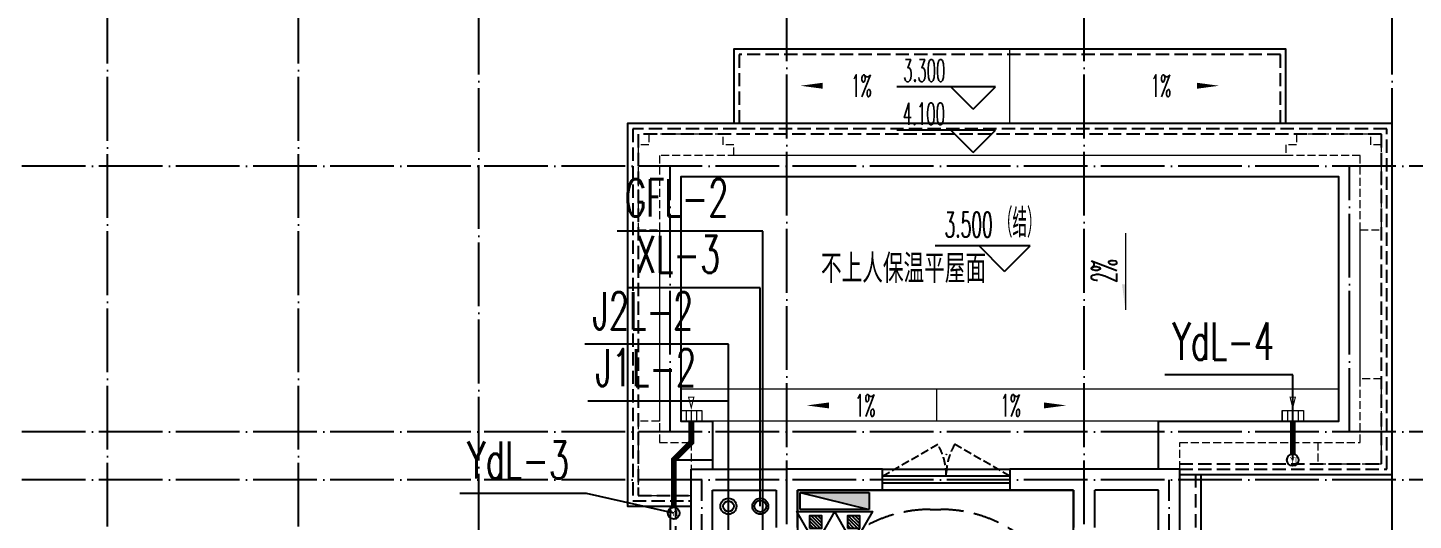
# Model space of a CAD drawing. Extents: x 27938 to 1507990, y 110129 to 923079.
# Drawn here: x 856867 to 869917, y 607617 to 612250 of the extents above; entities that cross this region are included whole.
import ezdxf

# ---------------------------------------------------------------- set-up
doc = ezdxf.new("R2010")
doc.units = 0
doc.header["$LTSCALE"] = 1000
doc.header["$MEASUREMENT"] = 0
for name, pattern in [('#P_--_20B1_001_t3$0$DASH', [0.35, 0.25, -0.1]), ('__DASH', [0.35, 0.25, -0.1]), ('DASH', [0.35, 0.25, -0.1]), ('DOTE', [2.42, 2, -0.2, 0.02, -0.2]), ('HIDDEN', [0.375, 0.25, -0.125])]:
    doc.linetypes.add(name, pattern=pattern)
for name, color, linetype in [('DIM_ELEV', 3, 'Continuous'), ('DIM_不分区消火栓', 1, 'Continuous'), ('DIM_管井排水', 5, 'Continuous'), ('DIM_给水', 3, 'Continuous'), ('DIM_雨水', 4, 'Continuous'), ('DOTE', 1, 'Continuous'), ('EQUIP_消火栓', 7, 'Continuous'), ('EQUIP_消防', 7, 'Continuous'), ('PIPE-雨水', 4, 'TG_Y'), ('PUB_TEXT', 4, 'Continuous'), ('ROOF', 4, 'Continuous'), ('STAIR', 2, 'Continuous'), ('VPIPE-不分区消火栓', 1, 'Continuous'), ('VPIPE-凝结', 150, 'N'), ('VPIPE-消防', 1, 'X1'), ('VPIPE-给水', 3, 'J1'), ('VPIPE-给水中', 72, 'J2'), ('VPIPE-雨水', 4, 'Y'), ('WALL', 9, 'Continuous'), ('WINDOW', 4, 'Continuous'), ('WINDOW_TEXT', 7, 'Continuous'), ('看线', 251, 'Continuous')]:
    doc.layers.add(name, color=color, linetype=linetype)
for name, color, linetype, lineweight in [('平面-分水线', 214, 'Continuous', 15), ('平面-排水沟', 86, 'Continuous', 15), ('平面-看线', 45, 'Continuous', 15)]:
    doc.layers.add(name, color=color, linetype=linetype, lineweight=lineweight)
doc.styles.add('_TCH_DIM', font='SIMPLEX.shx', dxfattribs={"width": 0.7, "bigfont": 'GBCBIG.shx'})
doc.styles.add('_TCH_WINDOW', font='SIMPLEX.shx', dxfattribs={"width": 0.7, "height": 3.5, "bigfont": 'GBCBIG.shx'})
doc.styles.add('_TWT_SERIAL', font='SIMPLEX', dxfattribs={"width": 0.8, "height": 3.5, "bigfont": 'HZTXT'})
doc.styles.get("Standard").update_dxf_attribs({"font": 'gbenor.shx', "bigfont": 'gbcbig.shx'})
doc.styles.add('TG_LINETYPE', font='SIMPLEX', dxfattribs={"width": 0.8, "height": 3, "bigfont": 'HZTXT'})
doc.linetypes.add('J1', pattern='A,3,-0.2,["J1",Standard,S=0.25,R=0,X=-0.1,Y=-0.115],-0.35', length=3.55)
doc.linetypes.add('J2', pattern='A,3,-0.2,["J2",Standard,S=0.25,R=0,X=-0.1,Y=-0.115],-0.35', length=3.55)
doc.linetypes.add('N', pattern='A,3,-0.2,["N",Standard,S=0.25,R=0,X=-0.1,Y=-0.115],-0.2', length=3.4)
doc.linetypes.add('TG_Y', pattern='A,2,-0.229,["Y",TG_LINETYPE,S=0.1,R=0,X=-0.229,Y=-0.15],0', length=2.229)
doc.linetypes.add('X1', pattern='A,3,-0.2,["X1",Standard,S=0.25,R=0,X=-0.1,Y=-0.115],-0.35', length=3.55)
doc.linetypes.add('Y', pattern='A,3,-0.2,["Y",Standard,S=0.25,R=0,X=-0.1,Y=-0.115],-0.2', length=3.4)

# ---------------------------------------------------------------- blocks, each defined once
blk = doc.blocks.new('$TwtSys$00000434')
for p, q in [((-0.5, 0.5), (-0.5, -0.5)), ((-0.5, -0.5), (0.5, 0.5)), ((0.5, 0.5), (-0.5, 0.5)), ((0.5, -0.5), (0.5, 0.5)), ((-0.5, -0.5), (0.5, -0.5))]:
    blk.add_line(p, q)
blk.add_solid([(0.5, -0.5), (0.5, 0.5), (-0.5, -0.5)])
blk = doc.blocks.new('$TwtSys$00000546')
h = blk.add_hatch()
h.set_pattern_fill('ANSI31', color=1, scale=200, style=0)
h.set_pattern_definition([(45, (-38543.802, -6670.83), (-17.67767, 17.67767), [])])
h.paths.add_polyline_path([(-65, 174), (65, 174), (65, 44), (-65, 44)])
at = {"color": 1}
for points in [[(0, 344), (-198, 0), (198, 0)], [(-65, 174), (65, 174), (65, 44), (-65, 44)]]:
    blk.add_lwpolyline(points, close=True, dxfattribs=at)
blk = doc.blocks.new('DFSFSF')
at = {"layer": '平面-分水线'}
for p, q in [((697142, 775568), (697142, 775668)), ((697342, 775668), (697143, 775668)), ((697342, 775568), (697143, 775568)), ((697193, 775568), (697193, 775668)), ((697243, 775568), (697243, 775668)), ((697292, 775568), (697292, 775668)), ((697342, 775668), (697342, 775568)), ((697342, 775568), (697342, 775668))]:
    blk.add_line(p, q, dxfattribs=at)
blk = doc.blocks.new('DFGDGDGD')
at = {"layer": '平面-分水线', "const_width": 10}
blk.add_lwpolyline([(697268, 775441), (697243, 775541), (697218, 775441)], close=True, dxfattribs=at)
blk.add_blockref('DFSFSF', (0, 0))
blk = doc.blocks.new('$WINLIB2D$00000001')
at = {"color": 0}
for points in [[(-0.5, 0.5), (-0.5, -0.5)], [(-0.5, 0.5), (0.5, 0.5)], [(0.5, -0.5), (0.5, 0.5)], [(0.5, 0.167), (-0.5, 0.167)], [(0.5, -0.167), (-0.5, -0.167)], [(-0.5, -0.5), (0.5, -0.5)]]:
    blk.add_lwpolyline(points, dxfattribs=at)

msp = doc.modelspace()

# ---------------------------------------------------------------- hatches: boundary and pattern name
at = {"layer": 'PIPE-雨水'}
for points in [[(863116.6, 608348.8), (863144.1, 608348.8), (863144.1, 608337.4)], [(863116.6, 608348.8), (863136, 608329.4), (863144.1, 608337.4)], [(862951.6, 608183.8), (862932.1, 608203.3), (862924.1, 608195.2)], [(862951.6, 608183.8), (862924.1, 608183.8), (862924.1, 608195.2)]]:
    msp.add_hatch(color=256, dxfattribs=at).paths.add_polyline_path(points)
at = {"layer": '平面-排水沟'}
msp.add_hatch(color=8, dxfattribs=at).paths.add_polyline_path([(867205.2, 609597.7), (867205.2, 609837.7), (867173.2, 609837.7)])

# ---------------------------------------------------------------- linework, layer by layer
at = {"layer": 'DIM_ELEV', "color": 8}
for p, q in [((865982.4, 611693.4), (865051.5, 611693.4)), ((865772.4, 611483.4), (865562.4, 611693.4)), ((865772.4, 611483.4), (865982.4, 611693.4)), ((865982.4, 611286.3), (865051.5, 611286.3)), ((865772.4, 611076.3), (865562.4, 611286.3)), ((865772.4, 611076.3), (865982.4, 611286.3)), ((866306.6, 610198.4), (865414.3, 610198.4)), ((866066.6, 609958.4), (865826.6, 610198.4)), ((866066.6, 609958.4), (866306.6, 610198.4))]:
    msp.add_line(p, q, dxfattribs=at)
at = {"layer": 'DIM_不分区消火栓'}
for p, q in [((863766.6, 609803.7), (862523.6, 609803.7)), ((863766.6, 607748.8), (863766.6, 609803.7))]:
    msp.add_line(p, q, dxfattribs=at)
at = {"layer": 'DIM_管井排水'}
for p, q in [((863791.6, 610335.5), (862419, 610335.5)), ((863791.6, 606573.8), (863791.6, 610335.5))]:
    msp.add_line(p, q, dxfattribs=at)
at = {"layer": 'DIM_给水'}
for p, q in [((863466.6, 609272.2), (862115.1, 609272.2)), ((863466.6, 607748.8), (863466.6, 609272.2)), ((863466.6, 608737.2), (862142.8, 608737.2)), ((863466.6, 607518.8), (863466.6, 608737.2))]:
    msp.add_line(p, q, dxfattribs=at)
at = {"layer": 'DIM_雨水'}
for p, q in [((868781.6, 608985.9), (867577.3, 608985.9)), ((868781.6, 608183.8), (868781.6, 608985.9)), ((862130.8, 607868.8), (860936.6, 607868.8)), ((862951.6, 607683.8), (862130.8, 607868.8))]:
    msp.add_line(p, q, dxfattribs=at)
at = {"layer": 'DOTE', "color": 169, "linetype": 'DOTE', "ltscale": 0.3}
for p, q in [((857616.6, 601748.8), (857616.6, 612948.8)), ((859416.6, 601748.8), (859416.6, 612948.8)), ((861116.6, 604548.8), (861116.6, 612948.8)), ((864016.6, 603949.1), (864016.6, 612948.8)), ((866816.6, 603949.1), (866816.6, 612948.8)), ((869716.6, 604548.8), (869716.6, 612948.8)), ((879916.6, 610948.8), (825916.6, 610948.8)), ((862916.6, 608448.8), (862916.6, 610948.8)), ((869316.6, 608448.8), (869316.6, 610948.8)), ((879916.6, 608448.8), (825916.6, 608448.8)), ((879916.6, 607998.8), (825916.6, 607998.8)), ((863216.6, 606348.8), (863216.6, 607998.8)), ((867616.6, 606348.8), (867616.6, 607998.8))]:
    msp.add_line(p, q, dxfattribs=at)
at = {"layer": 'PIPE-雨水', "ltscale": 0.5, "const_width": 55}
for points in [[(863116.4, 608548.8), (863116.6, 608348.8)], [(868781.6, 608238.8), (868781.6, 608548.8)], [(863116.6, 608348.8), (862951.6, 608183.8)], [(862951.6, 607738.8), (862951.6, 608183.8)]]:
    msp.add_lwpolyline(points, dxfattribs=at)
at = {"layer": 'ROOF', "color": 8, "ltscale": 0.8}
for points in [[(867716.6, 608048.8), (869716.6, 608048.8), (869716.6, 611348.8), (862516.6, 611348.8), (862516.6, 607748.8), (863116.6, 607748.8)], [(867516.6, 608098.8), (867516.6, 608548.8), (869216.6, 608548.8), (869216.6, 610848.8), (863016.6, 610848.8), (863016.6, 608548.8), (863316.6, 608548.8), (863316.6, 608098.8)]]:
    msp.add_lwpolyline(points, dxfattribs=at)
at = {"layer": 'ROOF', "color": 8, "linetype": '__DASH', "ltscale": 0.5}
for points in [[(867716.6, 608098.8), (869666.6, 608098.8), (869666.6, 611298.8), (862566.6, 611298.8), (862566.6, 607798.8), (863116.6, 607798.8)], [(867716.6, 608148.8), (869616.6, 608148.8), (869616.6, 611248.8), (862616.6, 611248.8), (862616.6, 607848.8), (863116.6, 607848.8)]]:
    msp.add_lwpolyline(points, dxfattribs=at)
at = {"layer": 'STAIR', "color": 8}
for p, q in [((866716.6, 607898.8), (864116.6, 607898.8)), ((864116.6, 607898.8), (864116.6, 606468.8)), ((866716.6, 606468.8), (866716.6, 607898.8))]:
    msp.add_line(p, q, dxfattribs=at)
msp.add_lwpolyline([(868716.3, 611348.8), (868716.6, 612048.8), (863516.5, 612048.8), (863516.3, 611348.8)], dxfattribs=at)
at = {"layer": 'STAIR', "color": 8, "linetype": '#P_--_20B1_001_t3$0$DASH', "ltscale": 0.5}
msp.add_lwpolyline([(868666.3, 611348.8), (868666.6, 611998.8), (863566.5, 611998.8), (863566.3, 611348.8)], dxfattribs=at)
at = {"layer": 'STAIR', "color": 8, "linetype": 'DASH'}
msp.add_lwpolyline([(864116.6, 606468.8, -0.4142136), (865366.6, 607718.8), (865466.6, 607718.8, -0.4142136), (866716.6, 606468.8)], format="xyb", dxfattribs=at)
at = {"layer": 'VPIPE-不分区消火栓'}
msp.add_circle((863766.6, 607748.8), 55, dxfattribs=at)
at = {"layer": 'VPIPE-凝结', "color": 8}
msp.add_lwpolyline([(863316.6, 608183.8), (862951.6, 608183.8), (862951.6, 607738.8)], dxfattribs=at)
at = {"layer": 'VPIPE-消防', "color": 8, "linetype": 'Continuous'}
msp.add_circle((863766.6, 607748.8), 75, dxfattribs=at)
at = {"layer": 'VPIPE-给水', "color": 8, "linetype": 'Continuous'}
msp.add_circle((863466.6, 607748.8), 75, dxfattribs=at)
at = {"layer": 'VPIPE-给水中'}
msp.add_circle((863466.6, 607748.8), 50, dxfattribs=at)
at = {"layer": 'VPIPE-雨水', "color": 8}
for centre in [(868781.6, 608183.8), (862951.6, 607683.8)]:
    msp.add_circle(centre, 55, dxfattribs=at)
at = {"layer": 'VPIPE-雨水'}
for centre in [(868781.6, 608183.8), (862951.6, 607683.8)]:
    msp.add_circle(centre, 55, dxfattribs=at)
at = {"layer": 'WALL', "color": 8}
for p, q in [((863116.6, 606448.8), (863116.6, 608098.8)), ((863116.6, 608098.8), (864016.6, 608098.8)), ((864916.6, 608098.8), (864016.6, 608098.8)), ((864916.6, 607898.8), (864916.6, 608098.8)), ((866816.6, 608098.8), (866116.6, 608098.8)), ((866116.6, 608098.8), (866116.6, 607898.8)), ((867716.6, 608098.8), (866816.6, 608098.8)), ((867716.6, 606448.8), (867716.6, 608098.8)), ((863316.6, 606448.8), (863316.6, 607898.8)), ((863316.6, 607898.8), (863916.6, 607898.8)), ((863916.6, 607898.8), (863916.6, 607548.8)), ((864116.6, 607548.8), (864116.6, 607898.8)), ((864116.6, 607898.8), (864916.6, 607898.8)), ((866116.6, 607898.8), (866716.6, 607898.8)), ((866716.6, 607898.8), (866716.6, 607548.8)), ((866916.6, 607548.8), (866916.6, 607898.8)), ((867516.6, 607898.8), (866916.6, 607898.8)), ((867516.6, 606448.8), (867516.6, 607898.8))]:
    msp.add_line(p, q, dxfattribs=at)
at = {"layer": 'WINDOW', "color": 8, "linetype": 'DASH', "ltscale": 0.3}
for points in [[(864918.4, 608032.1), (865438, 608332.1, -0.1316523), (865518.4, 608032.1)], [(866116.6, 608032.1), (865597, 608332.1, 0.1316523), (865516.6, 608032.1)]]:
    msp.add_lwpolyline(points, format="xyb", dxfattribs=at)
at = {"layer": '平面-排水沟', "color": 8}
for p, q in [((866116.3, 611348.8), (866116.3, 612048.8)), ((867516.6, 608548.8), (863316.6, 608548.8))]:
    msp.add_line(p, q, dxfattribs=at)
at = {"layer": '平面-排水沟'}
for p, q in [((869216.6, 608848.8), (863016.6, 608848.8)), ((865426.1, 608848.8), (865426.1, 608548.8))]:
    msp.add_line(p, q, dxfattribs=at)
at = {"layer": '平面-排水沟', "color": 8}
for points in [[(864552.3, 611704.2, 0, 0, 0), (864144.5, 611704.2, 0, 56, 0), (864354.5, 611704.2, 0, 0, 0)], [(867680.3, 611704.2, 0, 0, 0), (868088.1, 611704.2, 0, 56, 0), (867878.1, 611704.2, 0, 0, 0)]]:
    msp.add_lwpolyline(points, format="xyseb", dxfattribs=at)
msp.add_lwpolyline([(867205.2, 610317.8), (867205.2, 609597.7)], dxfattribs=at)
at = {"layer": '平面-排水沟'}
for points in [[(864611.9, 608697.1, 0, 0, 0), (864204.1, 608697.1, 0, 56, 0), (864414.1, 608697.1, 0, 0, 0)], [(866240.3, 608697.1, 0, 0, 0), (866648.1, 608697.1, 0, 56, 0), (866438.1, 608697.1, 0, 0, 0)]]:
    msp.add_lwpolyline(points, format="xyseb", dxfattribs=at)
at = {"layer": '平面-看线', "color": 8, "linetype": 'DASH', "ltscale": 0.3}
for points in [[(867716.6, 608098.8), (867716.6, 608348.8), (869016.6, 608348.8), (869016.6, 608148.8), (869616.6, 608148.8), (869616.6, 608948.8), (869416.6, 608948.8), (869416.6, 610348.8), (869616.3, 610348.8), (869616.3, 611148.8), (869516.3, 611148.8), (869516.3, 611248.8), (869226.3, 611248.8), (869226.3, 611248.8), (869106.3, 611248.8), (869106.3, 611248.8), (868816.3, 611248.8), (868816.3, 611148.8), (868716.3, 611148.8), (868716.3, 611048.8), (863516.8, 611048.8), (863516.8, 611148.8), (863416.8, 611148.8), (863416.8, 611248.8), (863126.8, 611248.8), (863126.8, 611248.8), (863006.8, 611248.8), (863006.8, 611248.8), (862716.8, 611248.8), (862716.8, 611148.8), (862616.8, 611148.8), (862616.8, 610348.8), (862816.6, 610348.8), (862816.6, 608548.8), (862616.6, 608548.8), (862616.6, 607848.8), (863116.6, 607848.8)], [(867716.6, 608098.8), (867716.6, 608348.8), (869416.6, 608348.8), (869416.6, 611048.8), (862816.6, 611048.8), (862816.6, 608348.8), (863116.6, 608348.8), (863116.6, 608098.8)]]:
    msp.add_lwpolyline(points, dxfattribs=at)
at = {"layer": '看线', "color": 8, "linetype": 'HIDDEN', "ltscale": 0.5}
for points in [[(867866.6, 608048.8), (867866.6, 606598.8), (869966.6, 606598.8), (869966.6, 605798.8), (876366.6, 605798.8), (876366.6, 604798.8), (878166.6, 604798.8), (878166.6, 596398.8), (875216.6, 596398.8)], [(862966.6, 607748.8), (862966.6, 606598.8), (860866.6, 606598.8), (860866.6, 605798.8), (854466.6, 605798.8), (854466.6, 605798.8), (852916.6, 605798.8)]]:
    msp.add_lwpolyline(points, dxfattribs=at)
at = {"layer": '看线', "color": 8}
for points in [[(867916.6, 608048.8), (867916.6, 606648.8), (870016.6, 606648.8), (870016.6, 605848.8), (876416.6, 605848.8), (876416.6, 604848.8), (878216.6, 604848.8), (878216.6, 596348.8), (875366.6, 596348.8)], [(862916.6, 607748.8), (862916.6, 606648.8), (860816.6, 606648.8), (860816.6, 605848.8), (854416.6, 605848.8), (854416.6, 605848.8), (852916.6, 605848.8)]]:
    msp.add_lwpolyline(points, dxfattribs=at)

# ---------------------------------------------------------------- block references
at = {"rotation": 180}
for p in [(1560358.9, 1384216.4), (1566024.1, 1384216.4)]:
    msp.add_blockref('DFGDGDGD', p, dxfattribs=at)
at = {"layer": 'EQUIP_消火栓', "color": 8, "xscale": -650, "yscale": 160, "zscale": 650, "rotation": 180}
msp.add_blockref('$TwtSys$00000434', (864466.6, 607798.8), dxfattribs=at)
at = {"layer": 'EQUIP_消防', "color": 8, "xscale": -0.9, "yscale": 0.9, "zscale": 0.9, "rotation": 180}
for p in [(864288, 607698.8), (864645.1, 607698.8)]:
    msp.add_blockref('$TwtSys$00000546', p, dxfattribs=at)
at = {"layer": 'WINDOW', "color": 8}
ref = msp.add_blockref('$WINLIB2D$00000001', (865516.6, 607998.8), dxfattribs=dict(at, xscale=-1200, yscale=200, zscale=-1200, rotation=179.9999933402868))
ref.add_attrib('A', 'C1214', (865512.2, 608234.2), dxfattribs={"layer": 'WINDOW_TEXT', "color": 8, "ltscale": 0.5, "height": 4.25, "rotation": 359.99999, "style": '_TCH_WINDOW', "width": 0.494118})

# ---------------------------------------------------------------- texts
at = {"layer": 'DIM_ELEV', "color": 7, "style": '_TCH_DIM', "width": 0.494118}
for s, p in [('3.300', (865112.8, 611742.4)), ('4.100', (865108.9, 611335.3))]:
    msp.add_text(s, height=208.25, dxfattribs=at).set_placement(p)
at = {"layer": 'DIM_ELEV', "color": 8, "style": '_TCH_DIM'}
for s, height, width, p in [('3.500', 238, 0.494118, (865501.7, 610278.5)), ('（结）', 270.07, 0.7, (866005.7, 610278.5))]:
    msp.add_text(s, height=height, dxfattribs=dict(at, width=width)).set_placement(p)
at = {"layer": 'DIM_不分区消火栓', "color": 7, "style": '_TWT_SERIAL', "width": 0.64}
msp.add_text('XL-3', height=350, dxfattribs=at).set_placement((862593.6, 609943.7))
at = {"layer": 'DIM_管井排水', "color": 7, "style": '_TWT_SERIAL', "width": 0.64}
msp.add_text('GFL-2', height=350, dxfattribs=at).set_placement((862489, 610475.5))
at = {"layer": 'DIM_给水', "color": 7, "style": '_TWT_SERIAL', "width": 0.64}
for s, p in [('J2L-2', (862185.1, 609412.2)), ('J1L-2', (862212.8, 608877.2))]:
    msp.add_text(s, height=350, dxfattribs=at).set_placement(p)
at = {"layer": 'DIM_雨水', "color": 7, "style": '_TWT_SERIAL', "width": 0.64}
for s, p in [('YdL-4', (867647.3, 609125.9)), ('YdL-3', (861006.6, 608008.8))]:
    msp.add_text(s, height=350, dxfattribs=at).set_placement(p)
at = {"layer": 'PUB_TEXT', "color": 8}
for s, height, p in [('不上人保温平屋面', 270.07, (864337.8, 609849.1)), ('YL', 56, (868751.2, 608155.8)), ('YL', 56, (862921.2, 607655.8))]:
    msp.add_text(s, height=height, dxfattribs=at).set_placement(p)
at = {"layer": '平面-排水沟', "color": 7, "style": '_TCH_DIM', "width": 0.494118}
for p in [(864622.4, 611600.1), (867443.6, 611600.1), (864657.5, 608593), (866028.1, 608593)]:
    msp.add_text('1%', height=208.25, dxfattribs=at).set_placement(p)
msp.add_text('2%', height=238, rotation=89.9994, dxfattribs=at).set_placement((867125.1, 609851.4))

doc.saveas('drawing.dxf')
